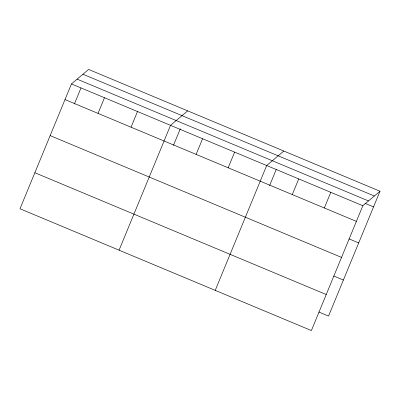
<?xml version="1.0" encoding="UTF-8"?>
<svg xmlns="http://www.w3.org/2000/svg" width="400" height="400" viewBox="0 0 400 400"><rect width="100%" height="100%" fill="white"/><g stroke="black" fill="none" stroke-linecap="round" stroke-linejoin="round"><path stroke-width="0.6" d="M71.455 83.93L20 208.765L311.385 330.555L362.84 205.72L380 191.235L88.615 69.445L71.455 83.93L362.84 205.72M74.38 103.975L80.98 87.965M98.025 113.39L104.48 97.73M131.05 127.19L137.5 111.535M119.07 250.175L170.525 125.335L187.685 110.855M173.455 145.385L180.29 128.8M196.125 154.39L202.58 138.735M228.175 167.79L234.63 152.13M215.23 290.365L266.685 165.525L283.84 151.045M269.61 185.575L276.21 169.56M292.28 194.58L298.735 178.925M324.335 207.98L330.79 192.32M380 191.235L328.545 316.07L318.815 312.005M82.95 74.225L374.335 196.015M77.115 79.15L368.505 200.94M364.96 203.305L373.545 206.895M65 99.585L356.385 221.375M348.965 238.855L358.695 242.92M50.15 135.615L341.535 257.405M333.665 275.975L343.395 280.045M34.85 172.735L326.235 294.525"/></g></svg>
